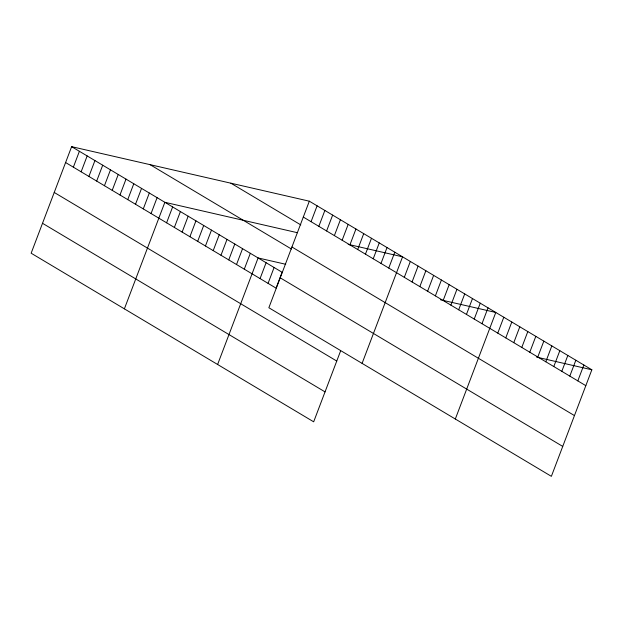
<?xml version="1.0" encoding="UTF-8"?>
<svg xmlns="http://www.w3.org/2000/svg" width="623" height="623" viewBox="0 0 623 623"><rect width="100%" height="100%" fill="white"/><g stroke="black" fill="none" stroke-linecap="round" stroke-linejoin="round"><path stroke-width="0.93" d="M309.327 201.19L268.856 307.739L551.371 476.338L591.85 369.789L309.327 201.19L71.629 146.662L31.15 253.211L313.673 421.81L340.54 351.084M73.366 167.166L79.394 151.296M81.138 171.808L87.165 155.929M88.902 176.441L94.937 160.57M96.674 181.075L102.702 165.204M104.446 185.716L110.473 169.845M112.21 190.35L118.245 174.479M119.982 194.983L126.01 179.113M127.754 199.625L133.781 183.754M135.518 204.258L141.553 188.387M143.29 208.9L149.318 193.021M151.062 213.533L157.089 197.662M124.382 308.852L164.861 202.296L297.483 232.722M166.598 222.808L172.626 206.937M174.37 227.442L180.397 211.571M182.134 232.075L188.169 216.204M189.906 236.717L195.934 220.846M197.678 241.35L203.705 225.479M205.442 245.992L211.477 230.113M213.214 250.625L219.241 234.754M220.986 255.259L227.013 239.388M228.75 259.9L234.785 244.021M236.522 264.534L242.549 248.663M244.294 269.167L250.321 253.296M217.614 364.486L258.093 257.938L285.723 264.277M260.064 278.582L266.091 262.711M268.069 283.364L274.097 267.485M311.072 221.695L317.099 205.824M318.836 226.336L324.863 210.465M326.608 230.969L332.635 215.099M334.38 235.603L340.407 219.732M342.144 240.244L348.171 224.373M349.916 244.878L355.943 229.007M357.688 249.519L363.715 233.641M365.452 254.153L371.479 238.282M373.224 258.786L379.251 242.915M380.996 263.428L387.023 247.557M388.76 268.061L394.787 252.19M362.088 363.38L402.559 256.824L348.187 244.356M404.304 277.336L410.331 261.465M412.068 281.97L418.095 266.099M419.84 286.611L425.867 270.732M427.612 291.245L433.639 275.374M435.376 295.878L441.403 280.007M443.148 300.52L449.175 284.649M450.92 305.153L456.947 289.282M458.684 309.787L464.711 293.916M466.456 314.428L472.483 298.557M474.228 319.062L480.255 303.191M481.992 323.703L488.027 307.824M455.32 419.014L495.791 312.466L440.523 299.788M497.769 333.11L503.797 317.239M505.775 337.892L511.802 322.021M513.78 342.666L519.808 326.795M521.786 347.447L527.813 331.568M529.784 352.221L535.819 336.35M537.789 356.995L543.824 341.124M545.795 361.776L551.822 345.905M553.8 366.55L559.828 350.679M561.806 371.331L567.833 355.46M569.811 376.105L575.839 360.234M577.817 380.887L583.844 365.008M536.582 357.111L591.85 369.789M303.3 217.061L585.822 385.66M230.884 183.193L300.808 224.919M291.93 246.988L574.453 415.588M150.065 164.651L291.471 249.036M71.629 146.662L282.102 272.267L276.075 288.138L65.594 162.533M280.218 277.819L562.74 446.418M54.232 192.452L336.755 361.052M42.52 223.291L325.042 391.89"/></g></svg>
